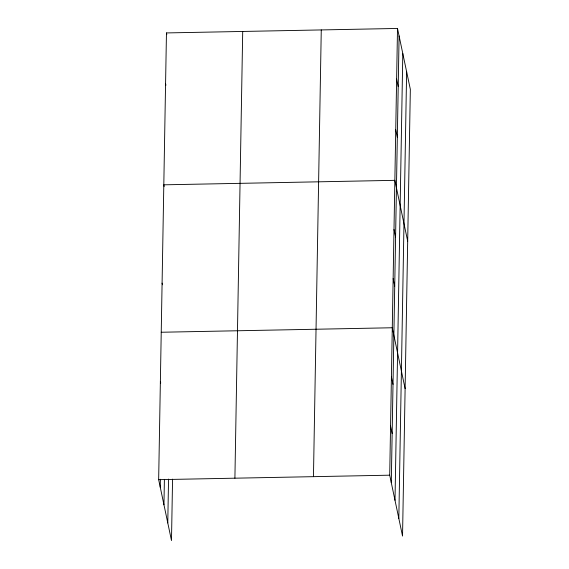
<?xml version="1.0" encoding="UTF-8"?>
<svg xmlns="http://www.w3.org/2000/svg" width="569" height="569" viewBox="0 0 569 569"><rect width="100%" height="100%" fill="white"/><g stroke="black" fill="none" stroke-linecap="round" stroke-linejoin="round"><path stroke-width="0.85" d="M172.563 479.126L171.489 540.55L158.659 479.667L166.461 32.931L397.511 28.45L410.341 89.333L402.539 536.069L389.708 475.186L397.511 28.45M160.238 487.171L160.38 479.276M163.95 504.788L164.398 479.34M167.777 522.932L168.545 479.062M234.905 478.188L242.707 31.451M313.462 476.666L321.265 29.929M391.294 482.69L399.097 35.954M395.007 500.3L402.802 53.571M398.826 518.451L406.629 71.722M161.233 332.246L392.283 327.758L405.114 388.648M158.659 479.667L389.708 475.186M396.629 79.077L398.208 86.588M395.747 129.711L397.326 137.214M407.689 241.22L394.858 180.337L163.808 184.825L164.157 186.49M394.004 229.478L395.583 236.989M393.143 278.618L394.722 286.129M391.429 376.898L393.008 384.409M390.569 426.039L392.148 433.55M166.461 32.931L166.809 34.602M165.572 83.565L165.928 85.229M162.094 283.106L162.442 284.77M160.373 381.386L160.728 383.051"/></g></svg>
